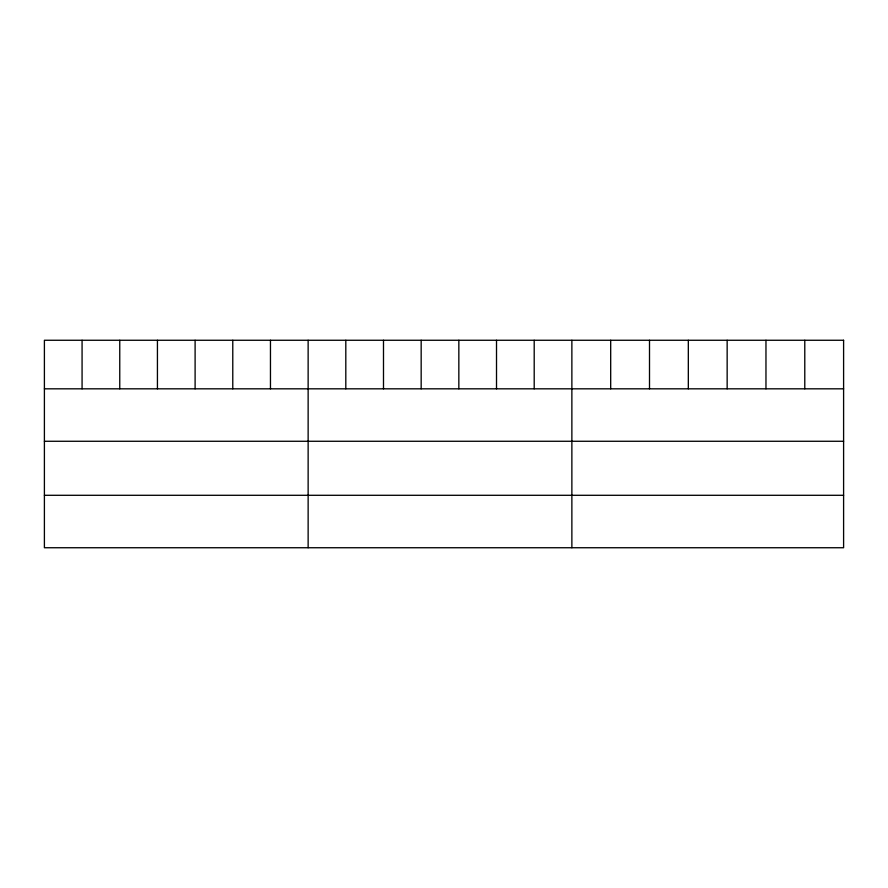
<?xml version="1.0" encoding="UTF-8"?>
<svg xmlns="http://www.w3.org/2000/svg" width="888" height="888" viewBox="0 0 888 888"><rect width="100%" height="100%" fill="white"/><g stroke="black" fill="none" stroke-linecap="round" stroke-linejoin="round"><path stroke-width="1.33" d="M44.4 388.822L843.6 388.822M44.4 441.269L843.6 441.269M44.4 495.293L843.6 495.293M804.783 340.259L804.783 388.822M765.967 340.259L765.967 388.822M727.15 340.259L727.15 388.822M688.322 340.259L688.322 388.822M649.505 340.259L649.505 388.822M610.689 340.259L610.689 388.822M571.872 340.259L571.872 547.741M534.199 340.259L534.199 388.822M496.514 340.259L496.514 388.822M458.841 340.259L458.841 388.822M421.167 340.259L421.167 388.822M383.494 340.259L383.494 388.822M345.809 340.259L345.809 388.822M308.136 340.259L308.136 547.741M270.463 340.259L270.463 388.822M232.778 340.259L232.778 388.822M195.105 340.259L195.105 388.822M157.431 340.259L157.431 388.822M119.758 340.259L119.758 388.822M82.073 340.259L82.073 388.822M843.6 340.259L44.4 340.259L44.4 547.741L843.6 547.741L843.6 340.259"/></g></svg>
